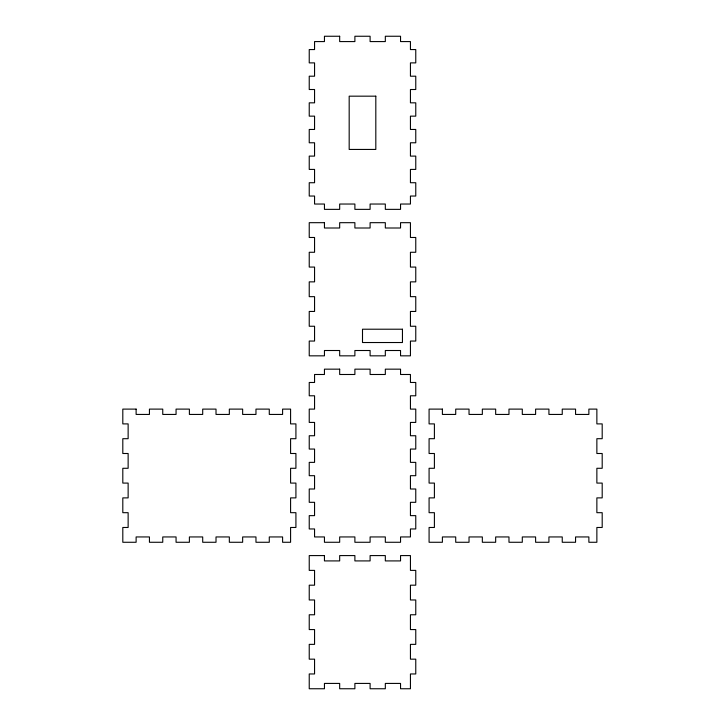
<?xml version="1.0" encoding="UTF-8"?>
<svg xmlns="http://www.w3.org/2000/svg" width="725" height="725" viewBox="0 0 725 725"><rect width="100%" height="100%" fill="white"/><g stroke="black" fill="none" stroke-linecap="round" stroke-linejoin="round"><path stroke-width="1.09" d="M339.672 36.25L324.447 36.25L324.447 41.579L314.559 41.579L314.559 49.563L309.231 49.563L309.231 62.885L314.559 62.885L314.559 76.198L309.231 76.198L309.231 89.51L314.559 89.51L314.559 102.832L309.231 102.832L309.231 116.145L314.559 116.145L314.559 129.458L309.231 129.458L309.231 142.78L314.559 142.78L314.559 156.102L309.231 156.102L309.231 169.414L314.559 169.414L314.559 182.727L309.231 182.727L309.231 196.04L314.559 196.04L314.559 204.033L324.447 204.033L324.447 209.362L339.672 209.362L339.672 204.033L354.888 204.033L354.888 209.362L370.103 209.362L370.103 204.033L385.328 204.033L385.328 209.362L400.544 209.362L400.544 204.033L410.441 204.033L410.441 196.04L415.769 196.04L415.769 182.727L410.441 182.727L410.441 169.414L415.769 169.414L415.769 156.102L410.441 156.102L410.441 142.78L415.769 142.78L415.769 129.458L410.441 129.458L410.441 116.145L415.769 116.145L415.769 102.832L410.441 102.832L410.441 89.51L415.769 89.51L415.769 76.198L410.441 76.198L410.441 62.885L415.769 62.885L415.769 49.563L410.441 49.563L410.441 41.579L400.544 41.579L400.544 36.25L385.328 36.25L385.328 41.579L370.103 41.579L370.103 36.25L354.888 36.25L354.888 41.579L339.672 41.579L339.672 36.25M375.813 96.171L349.178 96.171L349.178 149.441L375.813 149.441L375.813 96.171M324.447 222.684L309.231 222.684L309.231 237.474L314.559 237.474L314.559 252.273L309.231 252.273L309.231 267.072L314.559 267.072L314.559 281.862L309.231 281.862L309.231 296.661L314.559 296.661L314.559 311.451L309.231 311.451L309.231 326.25L314.559 326.25L314.559 341.049L309.231 341.049L309.231 355.839L324.447 355.839L324.447 350.51L339.672 350.51L339.672 355.839L354.888 355.839L354.888 350.51L370.103 350.51L370.103 355.839L385.328 355.839L385.328 350.51L400.544 350.51L400.544 355.839L410.441 355.839L410.441 341.049L415.769 341.049L415.769 326.25L410.441 326.25L410.441 311.451L415.769 311.451L415.769 296.661L410.441 296.661L410.441 281.862L415.769 281.862L415.769 267.072L410.441 267.072L410.441 252.273L415.769 252.273L415.769 237.474L410.441 237.474L410.441 222.684L400.544 222.684L400.544 228.003L385.328 228.003L385.328 222.684L370.103 222.684L370.103 228.003L354.888 228.003L354.888 222.684L339.672 222.684L339.672 228.003L324.447 228.003L324.447 222.684M402.447 329.213L362.5 329.213L362.5 342.526L402.447 342.526L402.447 329.213M339.672 369.161L324.447 369.161L324.447 374.49L314.559 374.49L314.559 382.474L309.231 382.474L309.231 395.787L314.559 395.787L314.559 409.108L309.231 409.108L309.231 422.421L314.559 422.421L314.559 435.743L309.231 435.743L309.231 449.056L314.559 449.056L314.559 462.369L309.231 462.369L309.231 475.691L314.559 475.691L314.559 489.003L309.231 489.003L309.231 502.316L314.559 502.316L314.559 515.638L309.231 515.638L309.231 528.96L314.559 528.96L314.559 536.944L324.447 536.944L324.447 542.273L339.672 542.273L339.672 536.944L354.888 536.944L354.888 542.273L370.103 542.273L370.103 536.944L385.328 536.944L385.328 542.273L400.544 542.273L400.544 536.944L410.441 536.944L410.441 528.96L415.769 528.96L415.769 515.638L410.441 515.638L410.441 502.316L415.769 502.316L415.769 489.003L410.441 489.003L410.441 475.691L415.769 475.691L415.769 462.369L410.441 462.369L410.441 449.056L415.769 449.056L415.769 435.743L410.441 435.743L410.441 422.421L415.769 422.421L415.769 409.108L410.441 409.108L410.441 395.787L415.769 395.787L415.769 382.474L410.441 382.474L410.441 374.49L400.544 374.49L400.544 369.161L385.328 369.161L385.328 374.49L370.103 374.49L370.103 369.161L354.888 369.161L354.888 374.49L339.672 374.49L339.672 369.161M136.119 409.108L122.806 409.108L122.806 423.898L128.135 423.898L128.135 438.697L122.806 438.697L122.806 453.497L128.135 453.497L128.135 468.287L122.806 468.287L122.806 483.086L128.135 483.086L128.135 497.885L122.806 497.885L122.806 512.684L128.135 512.684L128.135 527.474L122.806 527.474L122.806 542.273L136.119 542.273L136.119 536.944L149.441 536.944L149.441 542.273L162.753 542.273L162.753 536.944L176.066 536.944L176.066 542.273L189.388 542.273L189.388 536.944L202.701 536.944L202.701 542.273L216.014 542.273L216.014 536.944L229.336 536.944L229.336 542.273L242.648 542.273L242.648 536.944L255.97 536.944L255.97 542.273L269.283 542.273L269.283 536.944L282.596 536.944L282.596 542.273L290.589 542.273L290.589 527.474L295.918 527.474L295.918 512.684L290.589 512.684L290.589 497.885L295.918 497.885L295.918 483.086L290.589 483.086L290.589 468.287L295.918 468.287L295.918 453.497L290.589 453.497L290.589 438.697L295.918 438.697L295.918 423.898L290.589 423.898L290.589 409.108L282.596 409.108L282.596 414.437L269.283 414.437L269.283 409.108L255.97 409.108L255.97 414.437L242.648 414.437L242.648 409.108L229.336 409.108L229.336 414.437L216.014 414.437L216.014 409.108L202.701 409.108L202.701 414.437L189.388 414.437L189.388 409.108L176.066 409.108L176.066 414.437L162.753 414.437L162.753 409.108L149.441 409.108L149.441 414.437L136.119 414.437L136.119 409.108M442.395 409.108L429.082 409.108L429.082 423.898L434.402 423.898L434.402 438.697L429.082 438.697L429.082 453.497L434.402 453.497L434.402 468.287L429.082 468.287L429.082 483.086L434.402 483.086L434.402 497.885L429.082 497.885L429.082 512.684L434.402 512.684L434.402 527.474L429.082 527.474L429.082 542.273L442.395 542.273L442.395 536.944L455.717 536.944L455.717 542.273L469.03 542.273L469.03 536.944L482.343 536.944L482.343 542.273L495.664 542.273L495.664 536.944L508.977 536.944L508.977 542.273L522.299 542.273L522.299 536.944L535.612 536.944L535.612 542.273L548.925 542.273L548.925 536.944L562.247 536.944L562.247 542.273L575.559 542.273L575.559 536.944L588.872 536.944L588.872 542.273L596.865 542.273L596.865 527.474L602.194 527.474L602.194 512.684L596.865 512.684L596.865 497.885L602.194 497.885L602.194 483.086L596.865 483.086L596.865 468.287L602.194 468.287L602.194 453.497L596.865 453.497L596.865 438.697L602.194 438.697L602.194 423.898L596.865 423.898L596.865 409.108L588.872 409.108L588.872 414.437L575.559 414.437L575.559 409.108L562.247 409.108L562.247 414.437L548.925 414.437L548.925 409.108L535.612 409.108L535.612 414.437L522.299 414.437L522.299 409.108L508.977 409.108L508.977 414.437L495.664 414.437L495.664 409.108L482.343 409.108L482.343 414.437L469.03 414.437L469.03 409.108L455.717 409.108L455.717 414.437L442.395 414.437L442.395 409.108M324.447 555.586L309.231 555.586L309.231 570.385L314.559 570.385L314.559 585.184L309.231 585.184L309.231 599.974L314.559 599.974L314.559 614.773L309.231 614.773L309.231 629.572L314.559 629.572L314.559 644.362L309.231 644.362L309.231 659.161L314.559 659.161L314.559 673.96L309.231 673.96L309.231 688.75L324.447 688.75L324.447 683.421L339.672 683.421L339.672 688.75L354.888 688.75L354.888 683.421L370.103 683.421L370.103 688.75L385.328 688.75L385.328 683.421L400.544 683.421L400.544 688.75L410.441 688.75L410.441 673.96L415.769 673.96L415.769 659.161L410.441 659.161L410.441 644.362L415.769 644.362L415.769 629.572L410.441 629.572L410.441 614.773L415.769 614.773L415.769 599.974L410.441 599.974L410.441 585.184L415.769 585.184L415.769 570.385L410.441 570.385L410.441 555.586L400.544 555.586L400.544 560.914L385.328 560.914L385.328 555.586L370.103 555.586L370.103 560.914L354.888 560.914L354.888 555.586L339.672 555.586L339.672 560.914L324.447 560.914L324.447 555.586"/></g></svg>
